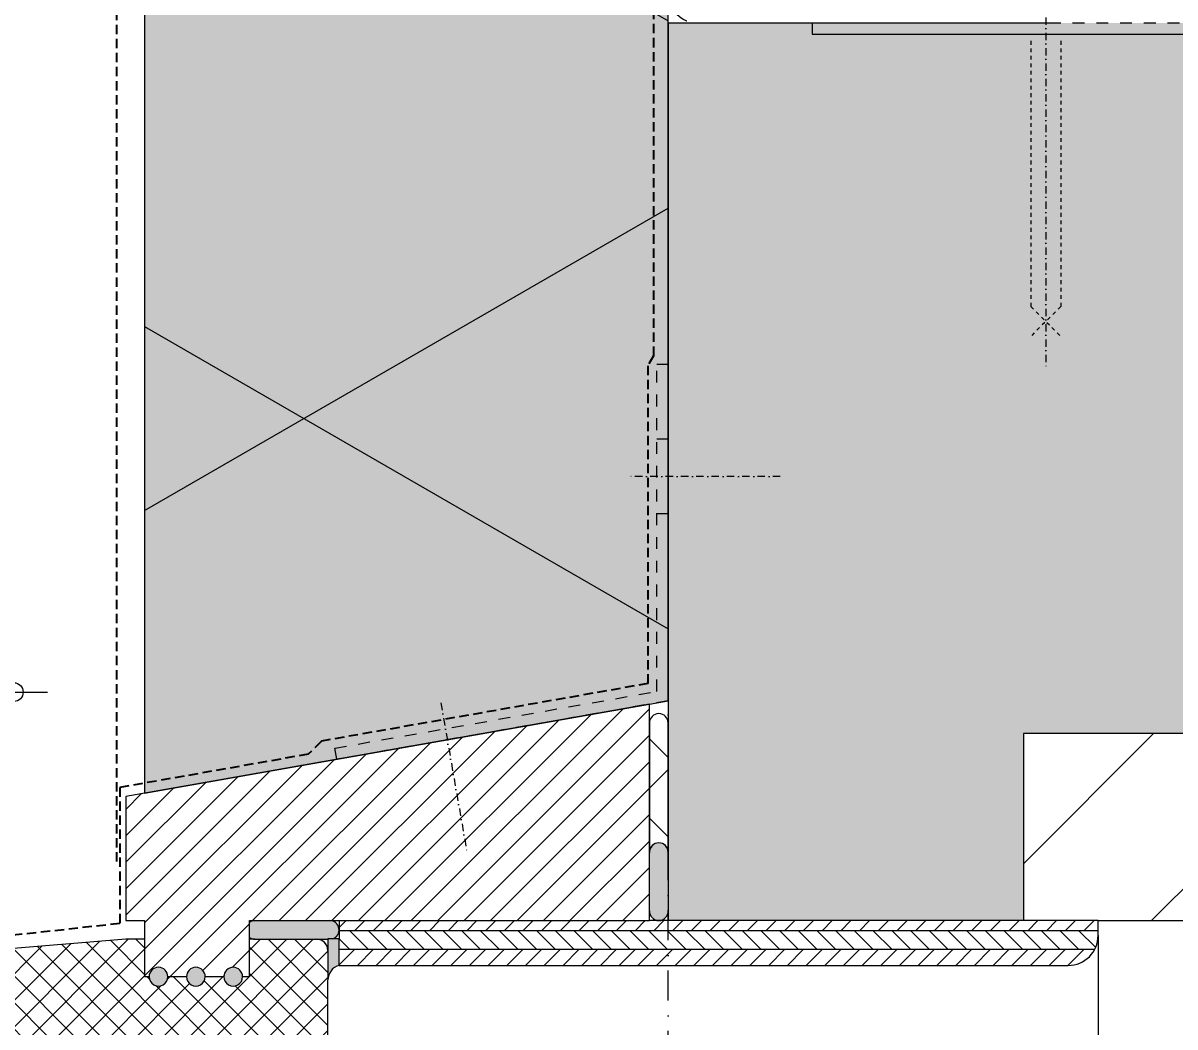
# Model space of a CAD drawing. Header units: millimetres. Extents: x -435 to 27166, y -19117 to 26500.
# Drawn here: x 7950.5 to 8258.6, y 13124.2 to 13392.6 of the extents above; entities that cross this region are included whole.
import ezdxf

# ---------------------------------------------------------------- set-up
doc = ezdxf.new("R2010")
doc.units = ezdxf.units.MM
for name, pattern in [('Dash', [6.35, 3.175, -3.175]), ('MV_hidden', [3.75, 2.5, -1.25]), ('MV_stramien', [16, 8, -4, 0, -4]), ('Streep 1_1', [2, 1, -1]), ('Streep-stip _ detail', [4, 2, -1, 0, -1])]:
    doc.linetypes.add(name, pattern=pattern)
for name, color, linetype, lineweight in [('A-ANNO-DIMS', 211, 'Continuous', 13), ('A-ANNO-DIMS-5', 211, 'Continuous', 13), ('A-DETL', 90, 'Continuous', 13), ('A-DETL-GENF', 92, 'Continuous', 18)]:
    doc.layers.add(name, color=color, linetype=linetype, lineweight=lineweight)
doc.styles.add('Segoe UI_3', font='segoeui.ttf', dxfattribs={"height": 12.5})
doc.dimstyles.new('2_5_mm_4', dxfattribs={"dimscale": 304.8, "dimtxt": 13.092049, "dimasz": 0.016404, "dimexe": 0.029528, "dimexo": 0.0625, "dimgap": 0.014764, "dimtad": 1, "dimdec": 0, "dimzin": 0, "dimdsep": 46, "dimtxsty": 'Segoe UI_3', "dimblk1": 'DOTBLANK', "dimblk2": 'DOTBLANK', "dimsah": 1, "dimcen": 0.09, "dimdle": 0.029528, "dimazin": 0, "dimtfac": 1, "dimtdec": 4, "dimtix": 1, "dimtmove": 0, "dimatfit": 3, "dimfxl": 0.029528, "dimfxlon": 1, "dimtvp": 1, "dimtfill": 1, "dimtolj": 1, "dimtzin": 0, "dimarcsym": 2})

# ---------------------------------------------------------------- blocks, each defined once
blk = doc.blocks.new('42 isolatie - Type 1-3766082-Details Appartement')
at = {"layer": 'A-DETL-GENF'}
blk.add_hatch(color=256, dxfattribs=at).paths.add_polyline_path([(0.28, -0.8), (24.96, -140.8), (215.21, -140.8), (216.19, -139.08), (216.19, -0.8), (24.08, -0.8)])
at = {"layer": 'A-DETL-GENF', "lineweight": 13}
h = blk.add_hatch(dxfattribs=at)
h.set_pattern_fill('FP_80', color=256, style=0, pattern_type=2)
h.set_pattern_definition([(300, (-857.8, -704), (-121.936, -70.4), []), (240, (-857.8, -704), (-121.936, 70.4), [])])
h.paths.add_polyline_path([(0.28, -0.8), (24.96, -140.8), (215.21, -140.8), (216.19, -139.08), (216.19, -0.8), (24.08, -0.8)])
at = {"layer": 'A-DETL-GENF'}
for p, q in [((216.19, -0.8), (0.28, -0.8)), ((0.28, -0.8), (24.08, -135.8)), ((216.19, -0.8), (0.28, -0.8)), ((216.19, -139.08), (216.19, -0.8)), ((24.08, -135.8), (24.96, -140.8)), ((24.08, -135.8), (24.96, -140.8)), ((24.96, -140.8), (206.19, -140.8)), ((206.19, -140.8), (215.21, -140.8)), ((206.19, -140.8), (215.21, -140.8))]:
    blk.add_line(p, q, dxfattribs=at)
blk = doc.blocks.new('30_L-anker schuin - 90x90-4466865-Details Appartement')
at = {"layer": 'A-DETL-GENF', "linetype": 'Streep-stip _ detail', "lineweight": 13}
for p, q in [((60.82, 0.57), (53.88, 39.96)), ((-30, -60), (10, -60))]:
    blk.add_line(p, q, dxfattribs=at)
at = {"layer": 'A-DETL-GENF', "linetype": 'Dash'}
for p, q in [((0, 0), (88.63, 15.63)), ((88.63, 15.63), (89.15, 12.67)), ((89.15, 12.67), (3, -2.52)), ((0, -90), (0, 0)), ((3, -2.52), (3, -90)), ((3, -90), (0, -90))]:
    blk.add_line(p, q, dxfattribs=at)
at = {"layer": 'A-DETL-GENF'}
for p, q in [((0, -50), (3, -50)), ((0, -70), (3, -70))]:
    blk.add_line(p, q, dxfattribs=at)
blk = doc.blocks.new('20 HSB_vloeranker - 25x170 6x60-3186712-Details Appartement')
at = {"layer": 'A-DETL-GENF'}
for p, q in [((-16, 33.01), (-24, 16.61)), ((-16, 33.01), (-24, 16.61)), ((-8, 33.01), (-16, 33.01)), ((-16, 33.01), (-12, 33.01)), ((-8, 33.01), (-12, 33.01)), ((0, 16.61), (-8, 33.01)), ((-8, 33.01), (0, 16.61)), ((-24, 16.61), (-16, 12.01)), ((-16, 12.01), (-24, 16.61)), ((-8, 12.01), (0, 16.61)), ((-7.77, 12.14), (0, 16.61)), ((22.5, 3), (22.5, 0)), ((22.5, 0), (147.5, 0)), ((147.5, 0), (147.5, 3))]:
    blk.add_line(p, q, dxfattribs=at)
at = {"layer": 'A-DETL-GENF', "linetype": 'Streep-stip _ detail', "lineweight": 13}
blk.add_line((85, 33.21), (85, -88.79), dxfattribs=at)
at = {"layer": 'A-DETL-GENF', "linetype": 'Dash'}
for p, q in [((-16, 11), (-16, 28)), ((-16, 28), (-7.96, 28)), ((-7.96, 13), (-7.96, 28)), ((-5.96, 11), (152.5, 11)), ((152.5, 11), (152.5, 3)), ((152.5, 3), (-8, 3))]:
    blk.add_line(p, q, dxfattribs=at)
at = {"layer": 'A-DETL-GENF', "linetype": 'Streep 1_1', "lineweight": 13}
for p, q in [((81, -1.79), (81, -72.79)), ((89, -1.79), (89, -72.79)), ((89, -72.79), (81, -80.79)), ((81, -72.79), (89, -80.79))]:
    blk.add_line(p, q, dxfattribs=at)
at = {"layer": 'A-DETL-GENF', "linetype": 'Dash'}
for centre, radius in [((-5.96, 13), 2), ((-8, 11), 8)]:
    blk.add_arc(centre, radius, 180, 270, dxfattribs=at)
blk = doc.blocks.new('Repeating Detail - 00 g lijmbolletje s e-V92-Details Appartement')
at = {"layer": 'A-DETL-GENF'}
for points in [[(-20, 2.5), (-20.65, 2.41), (-21.25, 2.17), (-21.77, 1.77), (-22.17, 1.25), (-22.41, 0.65), (-22.5, 0), (-22.41, -0.65), (-22.17, -1.25), (-21.77, -1.77), (-21.25, -2.17), (-20.65, -2.41), (-20, -2.5), (-19.35, -2.41), (-18.75, -2.17), (-18.23, -1.77), (-17.83, -1.25), (-17.59, -0.65), (-17.5, 0), (-17.59, 0.65), (-17.83, 1.25), (-18.23, 1.77), (-18.75, 2.17), (-19.35, 2.41)], [(-10, 2.5), (-10.65, 2.41), (-11.25, 2.17), (-11.77, 1.77), (-12.17, 1.25), (-12.41, 0.65), (-12.5, 0), (-12.41, -0.65), (-12.17, -1.25), (-11.77, -1.77), (-11.25, -2.17), (-10.65, -2.41), (-10, -2.5), (-9.35, -2.41), (-8.75, -2.17), (-8.23, -1.77), (-7.83, -1.25), (-7.59, -0.65), (-7.5, 0), (-7.59, 0.65), (-7.83, 1.25), (-8.23, 1.77), (-8.75, 2.17), (-9.35, 2.41)], [(0, 2.5), (-0.65, 2.41), (-1.25, 2.17), (-1.77, 1.77), (-2.17, 1.25), (-2.41, 0.65), (-2.5, 0), (-2.41, -0.65), (-2.17, -1.25), (-1.77, -1.77), (-1.25, -2.17), (-0.65, -2.41), (0, -2.5), (0.65, -2.41), (1.25, -2.17), (1.77, -1.77), (2.17, -1.25), (2.41, -0.65), (2.5, 0), (2.41, 0.65), (2.17, 1.25), (1.77, 1.77), (1.25, 2.17), (0.65, 2.41)]]:
    blk.add_hatch(color=256, dxfattribs=at).paths.add_polyline_path(points)
for centre, start, end in [((-20, 0), 360, 180), ((-20, 0), 180, 360), ((-10, 0), 360, 180), ((-10, 0), 180, 360), ((0, 0), 360, 180), ((0, 0), 180, 360)]:
    blk.add_arc(centre, 2.5, start, end, dxfattribs=at)
blk = doc.blocks.new('DIMBLOCK406-Details Appartement')
at = {"layer": 'A-ANNO-DIMS-5'}
for p, q in [((7613.07, 13213.7), (7613.07, 13222.7)), ((7948.07, 13213.7), (7948.07, 13222.7)), ((7613.07, 13213.7), (7957.07, 13213.7)), ((7613.07, 13213.7), (7613.07, 13204.7)), ((7948.07, 13213.7), (7948.07, 13204.7))]:
    blk.add_line(p, q, dxfattribs=at)
for centre in [(7613.07, 13213.7), (7948.07, 13213.7)]:
    blk.add_circle(centre, 2.5, dxfattribs=at)
at = {"layer": 'A-ANNO-DIMS-5', "color": 0, "insert": (7766.29, 13234.51), "char_height": 12.5, "width": 34.2774, "attachment_point": 1, "line_spacing_factor": 1.142579, "style": 'Segoe UI_3', "bg_fill": 3, "box_fill_scale": 1.25, "bg_fill_color": 9, "bg_fill_true_color": 13158600, "bg_fill_transparency": 0}
blk.add_mtext('335', dxfattribs=at)
blk = doc.blocks.new('_DotBlank')
at = {"color": 0, "linetype": 'ByBlock', "lineweight": -2}
blk.add_line((-0.5, 0), (-1, 0), dxfattribs=at)
blk.add_circle((0, 0), 0.5, dxfattribs=at)

msp = doc.modelspace()

# ---------------------------------------------------------------- hatches: boundary and pattern name
at = {"layer": 'A-DETL-GENF'}
for color, points in [(9, [(8147.54, 13152.62), (8218.07, 13152.62), (8218.07, 13202.62), (8607.67, 13202.62), (8607.67, 13392.62), (8123.07, 13392.62), (8123.07, 13152.62)]), (7, [(8120.57, 13152.62), (8121.14, 13152.69), (8121.68, 13152.88), (8122.17, 13153.2), (8122.56, 13153.61), (8122.86, 13154.11), (8123.03, 13154.66), (8123.07, 13155.23), (8123.03, 13171.35), (8122.86, 13171.9), (8122.56, 13172.39), (8122.17, 13172.81), (8121.68, 13173.12), (8121.14, 13173.32), (8120.57, 13173.39), (8120, 13173.32), (8119.46, 13173.12), (8118.97, 13172.81), (8118.58, 13172.39), (8118.28, 13171.9), (8118.11, 13171.35), (8118.07, 13170.77), (8118.11, 13154.66), (8118.28, 13154.11), (8118.58, 13153.61), (8118.97, 13153.2), (8119.46, 13152.88), (8120, 13152.69)]), (7, [(8012.57, 13147.62), (8032.07, 13147.62), (8032.07, 13147.75), (8033.32, 13147.75), (8033.82, 13147.95), (8034.34, 13148.35), (8034.73, 13148.87), (8034.98, 13149.47), (8035.07, 13150.12), (8034.98, 13150.77), (8034.73, 13151.37), (8034.34, 13151.89), (8033.82, 13152.28), (8033.22, 13152.53), (8032.17, 13152.62), (8012.57, 13152.62), (8011.92, 13152.53), (8011.32, 13152.28), (8011.12, 13152.07), (8011.12, 13148.11), (8011.32, 13147.95), (8011.92, 13147.7)]), (1, [(8032.07, 13136.75), (8032.17, 13137.62), (8032.45, 13138.45), (8032.91, 13139.2), (8033.52, 13139.83), (8034.25, 13140.31), (8035.07, 13140.62), (8035.07, 13147.75), (8032.07, 13147.75)])]:
    msp.add_hatch(color=color, dxfattribs=at).paths.add_polyline_path(points)
at = {"layer": 'A-DETL-GENF', "lineweight": 13}
h = msp.add_hatch(dxfattribs=at)
h.set_pattern_fill('FP_33', color=250, style=0, pattern_type=2)
h.set_pattern_definition([(45, (0, 0), (-3.5355339, 3.5355339), [])])
h.paths.add_polyline_path([(7983.07, 13137.62), (7984.26, 13137.62), (7984.34, 13138.27), (7984.59, 13138.87), (7984.99, 13139.39), (7985.51, 13139.78), (7986.11, 13140.03), (7986.76, 13140.12), (7987.41, 13140.03), (7988.01, 13139.78), (7988.53, 13139.39), (7988.92, 13138.87), (7989.17, 13138.27), (7989.26, 13137.62), (7994.26, 13137.62), (7994.34, 13138.27), (7994.59, 13138.87), (7994.99, 13139.39), (7995.51, 13139.78), (7996.11, 13140.03), (7996.76, 13140.12), (7997.41, 13140.03), (7998.01, 13139.78), (7998.53, 13139.39), (7998.92, 13138.87), (7999.17, 13138.27), (7999.26, 13137.62), (8004.26, 13137.62), (8004.34, 13138.27), (8004.59, 13138.87), (8004.99, 13139.39), (8005.51, 13139.78), (8006.11, 13140.03), (8006.76, 13140.12), (8007.41, 13140.03), (8008.01, 13139.78), (8008.53, 13139.39), (8008.97, 13138.77), (8009.17, 13138.27), (8009.26, 13137.62), (8011.12, 13137.62), (8011.12, 13152.62), (8118.07, 13152.62), (8118.07, 13210.51), (7978.03, 13185.81), (7978.03, 13152.62), (7983.07, 13152.62), (7983.07, 13139.39)])
h = msp.add_hatch(dxfattribs=at)
h.set_pattern_fill('FP_21', color=251, style=0, pattern_type=2)
h.set_pattern_definition([(45, (0, 0), (-10.606602, 10.606602), []), (135, (0, 0), (-10.606602, -10.606602), [])])
h.paths.add_polyline_path([(8118.07, 13170.89), (8118.21, 13171.68), (8118.4, 13172.14), (8118.97, 13172.81), (8119.46, 13173.12), (8120, 13173.32), (8120.57, 13173.39), (8121.22, 13173.3), (8121.97, 13172.94), (8122.34, 13172.65), (8122.86, 13171.9), (8123.03, 13171.35), (8123.07, 13171.35), (8123.07, 13205.46), (8122.98, 13206.11), (8122.73, 13206.71), (8122.34, 13207.23), (8121.82, 13207.63), (8121.22, 13207.88), (8120.57, 13207.96), (8119.92, 13207.88), (8119.32, 13207.63), (8118.8, 13207.23), (8118.4, 13206.71), (8118.15, 13206.11), (8118.07, 13205.46), (8118.07, 13171.35)])
h = msp.add_hatch(dxfattribs=at)
h.set_pattern_fill('FP_78', color=250, style=0, pattern_type=2)
h.set_pattern_definition([(45, (0, 0), (-24.74874, 24.74874), [])])
h.paths.add_polyline_path([(8230.07, 13152.62), (8607.67, 13152.62), (8607.67, 13202.62), (8218.07, 13202.62), (8218.07, 13152.62)])
h = msp.add_hatch(dxfattribs=at)
h.set_pattern_fill('FP_11', color=254, style=0, pattern_type=2)
h.set_pattern_definition([(0, (0, 0), (0, 5), [50, 0]), (45, (0, 0), (5.00065916, 0), [7.071, -7.071]), (315, (0, 0), (5.00065916, 0), [7.071, -7.071])])
h.paths.add_polyline_path([(8035.07, 13140.62), (8230.07, 13140.62), (8232.14, 13140.89), (8234.07, 13141.69), (8235.73, 13142.96), (8237, 13144.62), (8237.8, 13146.55), (8238.07, 13148.62), (8238.07, 13152.62), (8035.07, 13152.62), (8035.07, 13147.75)])
h = msp.add_hatch(dxfattribs=at)
h.set_pattern_fill('FP_20', color=250, style=0, pattern_type=2)
h.set_pattern_definition([(45, (0, 0), (-3.5355339, 3.5355339), []), (135, (0, 0), (-3.5355339, -3.5355339), [])])
h.paths.add_polyline_path([(7937.77, 13080.62), (7981.07, 13080.62), (7981.07, 13097.62), (7987.76, 13097.62), (7989.76, 13089.62), (8003.07, 13089.62), (8003.07, 13109.62), (8029.07, 13109.62), (8029.85, 13109.72), (8030.57, 13110.02), (8031.19, 13110.5), (8031.67, 13111.12), (8031.97, 13111.84), (8032.07, 13112.62), (8032.07, 13144.62), (8031.97, 13145.4), (8031.67, 13146.12), (8031.19, 13146.74), (8030.57, 13147.22), (8029.85, 13147.52), (8028.94, 13147.62), (8011.12, 13147.62), (8011.12, 13137.62), (8009.26, 13137.62), (8009.17, 13136.97), (8008.92, 13136.37), (8008.53, 13135.85), (8008.01, 13135.45), (8007.41, 13135.2), (8006.76, 13135.12), (8006.11, 13135.2), (8005.51, 13135.45), (8004.99, 13135.85), (8004.59, 13136.37), (8004.34, 13136.97), (8004.26, 13137.62), (7999.26, 13137.62), (7999.17, 13136.97), (7998.92, 13136.37), (7998.53, 13135.85), (7998.01, 13135.45), (7997.41, 13135.2), (7996.76, 13135.12), (7996.11, 13135.2), (7995.51, 13135.45), (7994.99, 13135.85), (7994.59, 13136.37), (7994.34, 13136.97), (7994.26, 13137.62), (7989.26, 13137.62), (7989.17, 13136.97), (7988.92, 13136.37), (7988.53, 13135.85), (7988.01, 13135.45), (7987.41, 13135.2), (7986.76, 13135.12), (7986.11, 13135.2), (7985.51, 13135.45), (7984.99, 13135.85), (7984.59, 13136.37), (7984.34, 13136.97), (7984.26, 13137.62), (7983.07, 13137.62), (7983.07, 13147.62), (7978.07, 13147.62), (7921.07, 13142.88), (7920.31, 13142.74), (7919.61, 13142.42), (7919.01, 13141.94), (7918.53, 13141.34), (7918.21, 13140.64), (7918.07, 13139.88), (7918.07, 13083.62), (7918.17, 13082.84), (7918.47, 13082.12), (7918.95, 13081.5), (7919.57, 13081.02), (7920.29, 13080.72), (7921.07, 13080.62), (7925.11, 13080.65), (7925.34, 13080.74), (7925.54, 13080.88), (7925.7, 13081.06), (7925.81, 13081.28), (7927.75, 13086.62), (7934.89, 13086.62), (7936.94, 13081.06), (7937.1, 13080.88), (7937.3, 13080.74), (7937.53, 13080.65)])

# ---------------------------------------------------------------- linework, layer by layer
at = {"layer": 'A-DETL', "linetype": 'MV_hidden', "lineweight": 25}
for p, q in [((7975.57, 13504.62), (7975.57, 13168.37)), ((8119.17, 13399.87), (8119.17, 13303.62)), ((8119.17, 13303.62), (8117.66, 13301)), ((8117.66, 13301), (8117.66, 13216)), ((8117.66, 13216), (8030.35, 13200.6)), ((8030.35, 13200.6), (8026.84, 13197.1)), ((8026.84, 13197.1), (7976.42, 13188.2)), ((7976.42, 13188.2), (7976.42, 13151.81)), ((7976.42, 13151.81), (7916.77, 13145.3))]:
    msp.add_line(p, q, dxfattribs=at)
at = {"layer": 'A-DETL', "linetype": 'MV_stramien', "lineweight": 18}
msp.add_line((8123.07, 12841.46), (8123.07, 13401.63), dxfattribs=at)
at = {"layer": 'A-DETL', "lineweight": 18}
for p, q in [((8225.07, 13392.62), (8123.07, 13392.62)), ((8123.07, 13392.62), (8123.07, 13152.62)), ((8118.07, 13210.51), (7978.03, 13185.81)), ((8118.07, 13152.62), (8118.07, 13210.51)), ((8118.07, 13205.46), (8118.07, 13170.89)), ((8123.07, 13170.89), (8123.07, 13205.46)), ((8218.07, 13202.62), (8218.07, 13152.62)), ((8607.67, 13202.62), (8218.07, 13202.62)), ((7978.03, 13185.81), (7978.03, 13152.62)), ((7978.03, 13152.62), (7983.07, 13152.62)), ((7983.07, 13152.62), (7983.07, 13137.62)), ((8011.12, 13137.62), (8011.12, 13152.62)), ((8011.12, 13152.62), (8118.07, 13152.62)), ((8238.07, 13152.62), (8607.67, 13152.62)), ((7978.07, 13147.62), (7921.07, 13142.88)), ((7983.07, 13147.62), (7978.07, 13147.62)), ((8012.57, 13147.62), (8011.12, 13147.62)), ((8012.57, 13147.62), (8032.09, 13147.62)), ((8035.07, 13147.75), (8032.07, 13147.75)), ((8032.07, 13147.75), (8032.07, 13136.75)), ((8035.07, 13140.62), (8035.07, 13147.75)), ((7983.07, 13137.62), (7984.26, 13137.62)), ((7989.26, 13137.62), (7994.26, 13137.62)), ((7999.26, 13137.62), (8004.26, 13137.62)), ((8009.26, 13137.62), (8011.12, 13137.62)), ((8032.07, 13115.62), (8032.07, 13136.75))]:
    msp.add_line(p, q, dxfattribs=at)
at = {"layer": 'A-DETL'}
for p, q in [((8035.07, 13152.62), (8035.07, 13147.75)), ((8238.07, 13152.62), (8118.07, 13152.62)), ((8238.07, 13148.62), (8238.07, 13152.62)), ((8238.07, 13148.62), (8238.07, 12841.46)), ((8035.07, 13140.62), (8230.07, 13140.62))]:
    msp.add_line(p, q, dxfattribs=at)
at = {"layer": 'A-DETL', "lineweight": 18}
for centre, radius, start, end in [((8120.57, 13205.46), 2.5, 0, 180), ((8120.57, 13170.89), 2.5, 0, 180), ((8012.57, 13150.12), 2.5, 90, 125.8769), ((8032.57, 13150.12), 2.5, 287.5065, 90), ((8012.57, 13150.12), 2.5, 234.1231, 270), ((8029.07, 13144.62), 3, 0, 89.9399), ((8036.07, 13136.75), 4, 104.4775, 180)]:
    msp.add_arc(centre, radius, start, end, dxfattribs=at)
at = {"layer": 'A-DETL'}
for centre, radius, start, end in [((8120.57, 13170.88), 2.51, 90.0974, 182.442), ((8120.57, 13170.88), 2.51, 357.558, 89.9026), ((8120.57, 13155.13), 2.51, 177.558, 269.9026), ((8120.57, 13155.13), 2.51, 270.0974, 2.442), ((8230.07, 13148.62), 8, 270, 0)]:
    msp.add_arc(centre, radius, start, end, dxfattribs=at)

# ---------------------------------------------------------------- block references
at = {"layer": 'A-DETL-GENF', "linetype": 'Dash'}
msp.add_blockref('20 HSB_vloeranker - 25x170 6x60-3186712-Details Appartement', (8139.07, 13389.62), dxfattribs=at)
at = {"layer": 'A-DETL-GENF'}
for name, p, rotation in [('42 isolatie - Type 1-3766082-Details Appartement', (7982.27, 13186.43), 89.99999999999513), ('Repeating Detail - 00 g lijmbolletje s e-V92-Details Appartement', (7986.76, 13137.62), 180)]:
    msp.add_blockref(name, p, dxfattribs=dict(at, rotation=rotation))
at = {"layer": 'A-DETL-GENF', "linetype": 'Dash', "rotation": 180}
msp.add_blockref('30_L-anker schuin - 90x90-4466865-Details Appartement', (8123.07, 13211.39), dxfattribs=at)

# ---------------------------------------------------------------- dimensions: what is measured, and where the dimension line sits
at = {"layer": 'A-ANNO-DIMS'}
dim = msp.add_linear_dim(base=(7948.07, 13213.7), p1=(7613.07, 13222.7), p2=(7948.07, 13222.7), dimstyle='2_5_mm_4', override={"dimpost": '<>', "dimfxl": 335}, dxfattribs=at)
dim.commit()
dim.dimension.update_dxf_attribs({"geometry": 'DIMBLOCK406-Details Appartement', "text_midpoint": (7780.57, 13224.67)})

doc.saveas('drawing.dxf')
